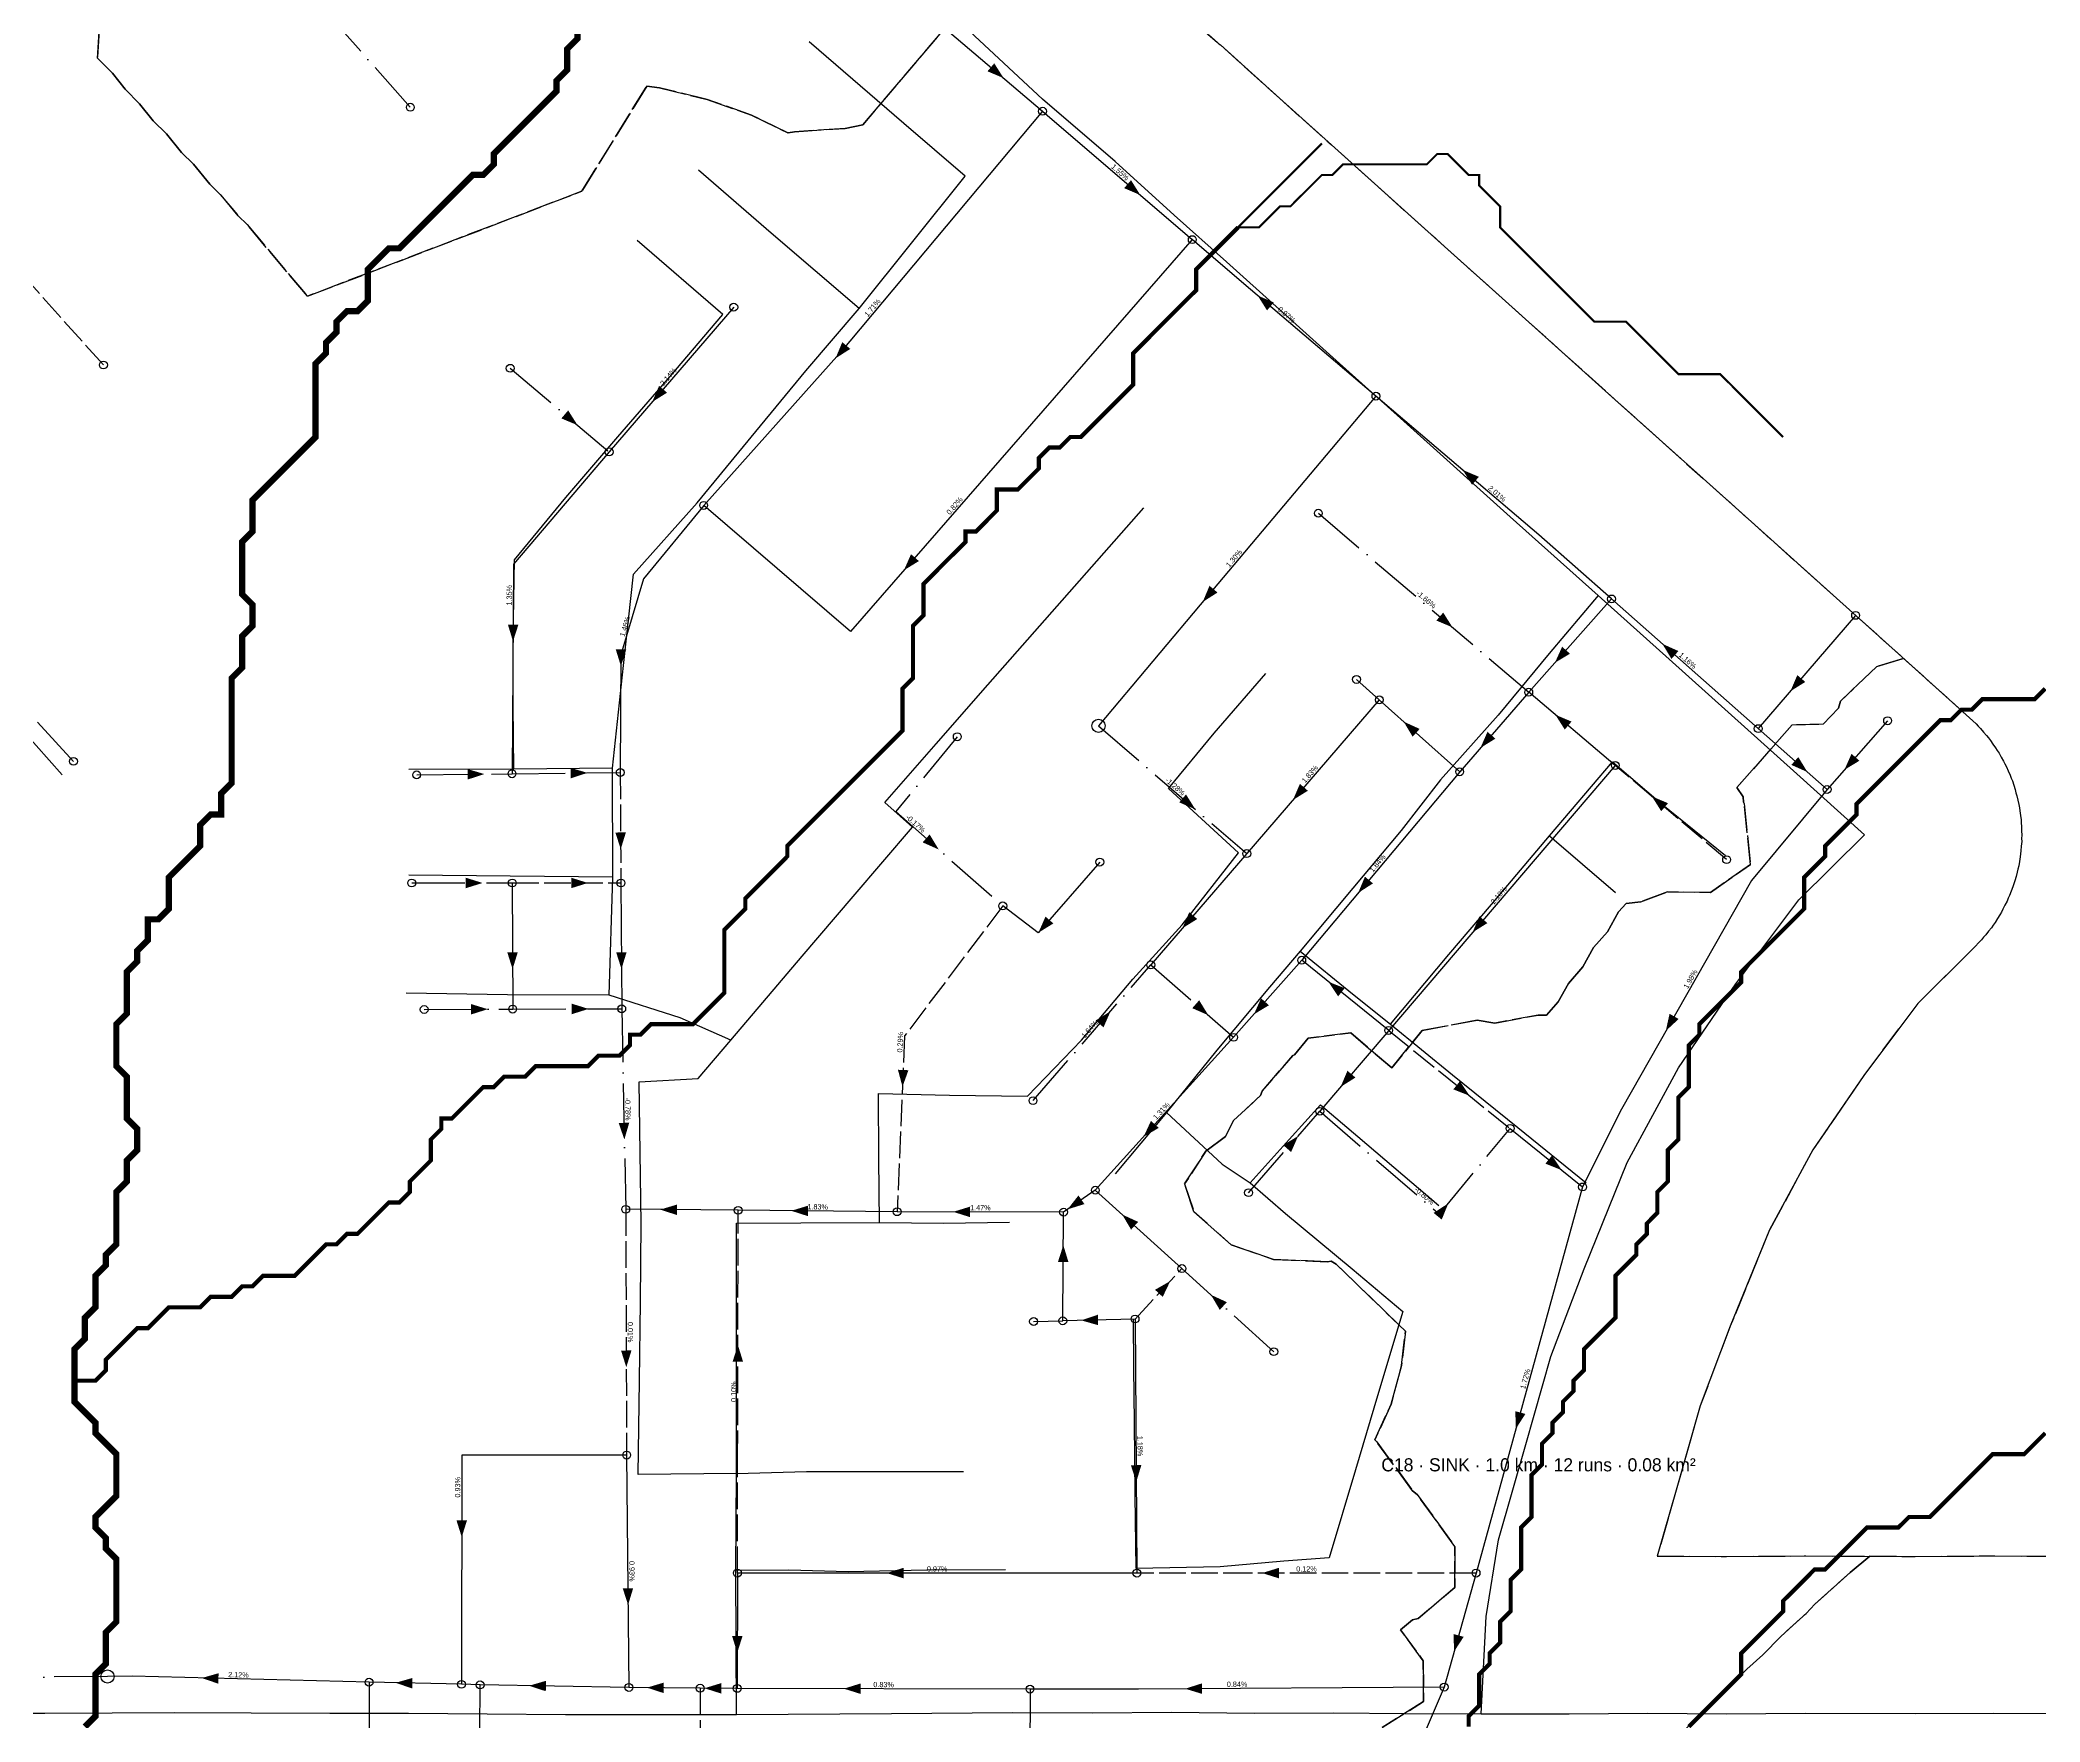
# Model space of a CAD drawing. Header units: metres. Extents: x 441395 to 476894, y 2561381 to 2578972.
# Drawn here: x 451119 to 451883, y 2569144 to 2569786 of the extents above; entities that cross this region are included whole.
import ezdxf
from ezdxf.enums import TextEntityAlignment as Align

# ---------------------------------------------------------------- set-up
doc = ezdxf.new("R2010")
doc.units = ezdxf.units.M
doc.header["$LTSCALE"] = 8
doc.linetypes.add('DASHDOT', pattern=[3.556, 2.54, -0.508, 0, -0.508])
doc.linetypes.add('DASHED', pattern=[1.524, 1.27, -0.254])
for name, color, linetype in [('A_ARROWS', 7, 'Continuous'), ('A_BUILT_2006', 252, 'Continuous'), ('A_CATCH_LABEL', 7, 'Continuous'), ('A_CATCHMENTS', 7, 'Continuous'), ('A_ENVELOPE', 3, 'Continuous'), ('A_GRADIENT', 8, 'Continuous'), ('A_JUNCTIONS', 8, 'Continuous'), ('A_RUNS', 7, 'Continuous'), ('A_STREAMS', 5, 'Continuous')]:
    doc.layers.add(name, color=color, linetype=linetype)

msp = doc.modelspace()

# ---------------------------------------------------------------- linework, layer by layer
at = {"layer": 'A_ARROWS', "color": 2}
for points in [[(451487.22, 2569771.21), (451481.05, 2569773.84), (451483.64, 2569776.88)], [(451539.4, 2569726.59), (451533.24, 2569729.23), (451535.84, 2569732.27)], [(451584.18, 2569688.24), (451590.35, 2569685.61), (451587.76, 2569682.57)], [(451423.04, 2569664.26), (451425.61, 2569670.45), (451428.68, 2569667.88)], [(451353.04, 2569647.62), (451355.7, 2569653.78), (451358.73, 2569651.17)], [(451324.58, 2569638.75), (451318.4, 2569641.35), (451320.98, 2569644.41)], [(451662.45, 2569621.69), (451668.62, 2569619.07), (451666.03, 2569616.02)], [(451449.16, 2569583.39), (451451.86, 2569589.53), (451454.87, 2569586.9)], [(451563.2, 2569571.28), (451565.79, 2569577.47), (451568.85, 2569574.89)], [(451299.93, 2569556.23), (451297.98, 2569562.64), (451301.98, 2569562.61)], [(451658.59, 2569561.58), (451652.42, 2569564.2), (451655.01, 2569567.25)], [(451341.12, 2569546.77), (451339.16, 2569553.18), (451343.16, 2569553.16)], [(451697.65, 2569548.09), (451700.41, 2569554.2), (451703.4, 2569551.55)], [(451738.67, 2569555.3), (451744.79, 2569552.56), (451742.15, 2569549.56)], [(451787.53, 2569537.21), (451790.19, 2569543.37), (451793.22, 2569540.76)], [(451639.92, 2569525.61), (451646.02, 2569522.84), (451643.35, 2569519.86)], [(451697.82, 2569528.24), (451704, 2569525.64), (451701.42, 2569522.58)], [(451669.23, 2569515.6), (451671.91, 2569521.74), (451674.93, 2569519.12)], [(451288.99, 2569505.6), (451282.62, 2569503.52), (451282.57, 2569507.52)], [(451328.34, 2569506.06), (451321.97, 2569503.99), (451321.92, 2569507.98)], [(451597.65, 2569495.7), (451600.31, 2569501.85), (451603.34, 2569499.24)], [(451560.38, 2569492.15), (451554.23, 2569494.81), (451556.83, 2569497.84)], [(451734.64, 2569497.1), (451740.82, 2569494.49), (451738.24, 2569491.44)], [(451341.05, 2569476.91), (451339.01, 2569483.3), (451343.01, 2569483.32)], [(451462.44, 2569476.81), (451456.31, 2569479.54), (451458.96, 2569482.55)], [(451288.3, 2569464.04), (451281.9, 2569462.04), (451281.9, 2569466.04)], [(451328.54, 2569464.04), (451322.14, 2569462.04), (451322.14, 2569466.04)], [(451622.55, 2569460.25), (451625.13, 2569466.44), (451628.2, 2569463.87)], [(451500.5, 2569445.07), (451503.19, 2569451.21), (451506.2, 2569448.59)], [(451555.42, 2569446.74), (451558.09, 2569452.89), (451561.12, 2569450.28)], [(451666.2, 2569445.17), (451668.84, 2569451.33), (451671.88, 2569448.73)], [(451299.76, 2569431.16), (451297.74, 2569437.56), (451301.74, 2569437.57)], [(451341.33, 2569431.22), (451339.29, 2569437.61), (451343.29, 2569437.63)], [(451611.16, 2569426.34), (451617.4, 2569423.88), (451614.89, 2569420.77)], [(451290.29, 2569415.87), (451283.9, 2569413.84), (451283.88, 2569417.84)], [(451328.78, 2569415.98), (451322.38, 2569413.96), (451322.38, 2569417.96)], [(451565.36, 2569413.55), (451559.23, 2569416.26), (451561.86, 2569419.27)], [(451582.75, 2569413.9), (451585.49, 2569420.02), (451588.49, 2569417.37)], [(451528.02, 2569415.07), (451525.34, 2569408.93), (451522.31, 2569411.55)], [(451448.6, 2569386.26), (451446.87, 2569392.74), (451450.87, 2569392.57)], [(451342.42, 2569366.09), (451340.29, 2569372.45), (451344.29, 2569372.53)], [(451540.64, 2569367.16), (451543.45, 2569373.24), (451546.42, 2569370.56)], [(451356.12, 2569339.36), (451362.53, 2569341.31), (451362.5, 2569337.31)], [(451406.14, 2569338.92), (451412.56, 2569340.87), (451412.53, 2569336.87)], [(451467.97, 2569338.52), (451474.38, 2569340.5), (451474.37, 2569336.5)], [(451511.64, 2569339.49), (451515.77, 2569344.77), (451518.05, 2569341.48)], [(451532.46, 2569337.5), (451538.55, 2569334.69), (451535.87, 2569331.73)], [(451510, 2569325.82), (451511.95, 2569319.4), (451507.95, 2569319.43)], [(451550.83, 2569312.1), (451547.94, 2569306.05), (451545.01, 2569308.77)], [(451566.33, 2569306.86), (451572.41, 2569304.05), (451569.73, 2569301.09)], [(451516.83, 2569297.1), (451523.18, 2569299.26), (451523.28, 2569295.26)], [(451343.18, 2569279.2), (451341.16, 2569285.59), (451345.15, 2569285.61)], [(451385.77, 2569287.72), (451387.75, 2569281.31), (451383.75, 2569281.32)], [(451537.83, 2569235.43), (451535.79, 2569241.82), (451539.79, 2569241.85)], [(451280.35, 2569214.35), (451278.36, 2569220.76), (451282.36, 2569220.75)], [(451442.59, 2569200.65), (451448.99, 2569202.65), (451448.99, 2569198.65)], [(451585.87, 2569200.65), (451592.27, 2569202.65), (451592.27, 2569198.65)], [(451343.86, 2569188.47), (451341.8, 2569194.85), (451345.8, 2569194.89)], [(451385.53, 2569170.24), (451383.55, 2569176.64), (451387.55, 2569176.64)], [(451181.09, 2569160.59), (451187.53, 2569162.43), (451187.43, 2569158.43)], [(451255.09, 2569158.77), (451261.53, 2569160.62), (451261.44, 2569156.62)], [(451306.09, 2569157.65), (451312.52, 2569159.54), (451312.45, 2569155.54)], [(451351.04, 2569156.92), (451357.47, 2569158.85), (451357.42, 2569154.85)], [(451373.02, 2569156.69), (451379.43, 2569158.66), (451379.42, 2569154.66)], [(451426.22, 2569156.53), (451432.63, 2569158.52), (451432.62, 2569154.52)], [(451556.52, 2569156.51), (451562.91, 2569158.55), (451562.94, 2569154.55)]]:
    msp.add_solid(points, dxfattribs=at)
at = {"layer": 'A_ARROWS', "color": 1}
for points in [[(451794.04, 2569506.37), (451787.92, 2569509.11), (451790.57, 2569512.11)], [(451808.15, 2569507.21), (451810.88, 2569513.34), (451813.88, 2569510.69)], [(451739.98, 2569407.56), (451741.41, 2569414.11), (451744.88, 2569412.13)], [(451615.83, 2569386.19), (451618.46, 2569392.36), (451621.5, 2569389.77)], [(451665.12, 2569382.81), (451658.88, 2569385.27), (451661.39, 2569388.38)], [(451599.66, 2569367.48), (451596.95, 2569361.34), (451593.94, 2569363.98)], [(451700.26, 2569354.44), (451694.03, 2569356.91), (451696.54, 2569360.02)], [(451656.97, 2569341.77), (451654.44, 2569335.56), (451651.36, 2569338.11)], [(451682.75, 2569255.74), (451682.53, 2569262.44), (451686.38, 2569261.38)], [(451659.16, 2569170.69), (451658.96, 2569177.39), (451662.82, 2569176.31)]]:
    msp.add_solid(points, dxfattribs=at)
at = {"layer": 'A_BUILT_2006', "color": 252}
for points in [[(451449.14, 2569753.97), (451413.03, 2569785.07)], [(451502.01, 2569763.24), (451474.29, 2569788.98)], [(451529.76, 2569739.37), (451502.01, 2569763.24)], [(451472.52, 2569733.83), (451449.14, 2569753.97)], [(451398.53, 2569711.99), (451370.7, 2569736.07)], [(451552.34, 2569718.95), (451529.76, 2569739.37)], [(451432.06, 2569683.27), (451472.52, 2569733.83)], [(451572.24, 2569701.09), (451552.34, 2569718.95)], [(451380, 2569681.07), (451347.38, 2569709.24)], [(451432.06, 2569683.27), (451398.53, 2569711.99)], [(451592.52, 2569682.89), (451572.24, 2569701.09)], [(451411.76, 2569659.47), (451432.06, 2569683.27)], [(451615.42, 2569662.34), (451592.52, 2569682.89)], [(451359.73, 2569657.18), (451380, 2569681.07)], [(451637.44, 2569642.59), (451615.42, 2569662.34)], [(451340, 2569634.36), (451359.73, 2569657.18)], [(451392.63, 2569636.36), (451411.76, 2569659.47)], [(451660.27, 2569622.1), (451637.44, 2569642.59)], [(451320.14, 2569611.14), (451340, 2569634.36)], [(451370.24, 2569609.16), (451392.63, 2569636.36)], [(451680.62, 2569603.84), (451660.27, 2569622.1)], [(451300.49, 2569587.32), (451320.14, 2569611.14)], [(451345.91, 2569581.86), (451370.24, 2569609.16)], [(451520.87, 2569584.73), (451540.7, 2569607.24)], [(451714.2, 2569573.71), (451680.62, 2569603.84)], [(451300.01, 2569556.95), (451300.49, 2569587.32)], [(451501.05, 2569562.21), (451520.87, 2569584.73)], [(451342.16, 2569547.06), (451345.91, 2569581.86)], [(451714.2, 2569573.71), (451695.41, 2569551.6)], [(451741.25, 2569549.43), (451714.2, 2569573.71)], [(451481.22, 2569539.7), (451501.05, 2569562.21)], [(451299.96, 2569531.79), (451300.01, 2569556.95)], [(451337.94, 2569507.82), (451342.16, 2569547.06)], [(451695.41, 2569551.6), (451675.94, 2569528.12)], [(451763.77, 2569529.22), (451741.25, 2569549.43)], [(451461.4, 2569517.18), (451481.22, 2569539.7)], [(451567.55, 2569521.27), (451587.32, 2569543.98)], [(451300.26, 2569507.49), (451299.96, 2569531.79)], [(451107.93, 2569527.74), (451127.89, 2569505.34)], [(451675.94, 2569528.12), (451653.96, 2569503.41)], [(451790.03, 2569505.67), (451763.77, 2569529.22)], [(451441.83, 2569494.71), (451461.4, 2569517.18)], [(451550.18, 2569500.16), (451567.55, 2569521.27)], [(451300.26, 2569507.49), (451260.21, 2569507.29)], [(451337.94, 2569507.82), (451300.26, 2569507.49)], [(451338.03, 2569466.27), (451337.94, 2569507.82)], [(451695.62, 2569482.02), (451719.61, 2569510.22)], [(451719.61, 2569510.22), (451738.82, 2569493.92)], [(451576.86, 2569475.5), (451550.18, 2569500.16)], [(451653.96, 2569503.41), (451638.97, 2569484.06)], [(451815.88, 2569482.46), (451790.03, 2569505.67)], [(451452.42, 2569485.29), (451441.83, 2569494.71)], [(451738.82, 2569493.92), (451762.76, 2569474.56)], [(451429.72, 2569458.92), (451452.42, 2569485.29)], [(451638.97, 2569484.06), (451620.54, 2569462.1)], [(451673.46, 2569455.84), (451695.62, 2569482.02)], [(451695.62, 2569482.02), (451720.74, 2569460.45)], [(451790.82, 2569457.57), (451815.88, 2569482.46)], [(451555.4, 2569448.04), (451576.86, 2569475.5)], [(451298.84, 2569466.61), (451260.17, 2569467.03)], [(451338.03, 2569466.27), (451298.84, 2569466.61)], [(451336.68, 2569421.24), (451338.03, 2569466.27)], [(451620.54, 2569462.1), (451600.36, 2569438.05)], [(451410.28, 2569436.07), (451429.72, 2569458.92)], [(451657.21, 2569436.68), (451673.46, 2569455.84)], [(451766.76, 2569425.53), (451790.82, 2569457.57)], [(451536.48, 2569427.31), (451555.4, 2569448.04)], [(451395.32, 2569418.48), (451410.28, 2569436.07)], [(451600.36, 2569438.05), (451588.75, 2569424.21)], [(451600.36, 2569438.05), (451620.41, 2569421.78)], [(451634.83, 2569410.21), (451657.21, 2569436.68)], [(451516.9, 2569404.06), (451536.48, 2569427.31)], [(451588.75, 2569424.21), (451568.61, 2569400.22)], [(451744.81, 2569393.43), (451766.76, 2569425.53)], [(451297.84, 2569421.39), (451259.18, 2569422.04)], [(451336.68, 2569421.24), (451297.84, 2569421.39)], [(451363.77, 2569412.58), (451336.68, 2569421.24)], [(451383.07, 2569404.09), (451395.32, 2569418.48)], [(451620.41, 2569421.78), (451634.83, 2569410.21)], [(451383.07, 2569404.09), (451363.77, 2569412.58)], [(451634.83, 2569410.21), (451658.52, 2569390.87)], [(451370.56, 2569389.39), (451370.67, 2569389.43), (451383.07, 2569404.09)], [(451496.31, 2569382.63), (451516.9, 2569404.06)], [(451568.61, 2569400.22), (451549.35, 2569376.42)], [(451725.29, 2569357.29), (451744.81, 2569393.43)], [(451348.04, 2569388.17), (451370.56, 2569389.39)], [(451348.91, 2569334.12), (451348.04, 2569388.17)], [(451658.52, 2569390.87), (451683.44, 2569370.66)], [(451439.53, 2569358.73), (451439.46, 2569383.73)], [(451439.46, 2569383.73), (451466.57, 2569383.05)], [(451466.57, 2569383.05), (451496.31, 2569382.63)], [(451596.24, 2569366.16), (451608.13, 2569379.4)], [(451608.13, 2569379.4), (451622.41, 2569367.28)], [(451549.35, 2569376.42), (451529.73, 2569353.06)], [(451549.35, 2569376.42), (451570.62, 2569356.71)], [(451683.44, 2569370.66), (451709.56, 2569349.61)], [(451581.38, 2569349.57), (451596.24, 2569366.16)], [(451622.41, 2569367.28), (451636.17, 2569355.61)], [(451439.79, 2569334.39), (451439.53, 2569358.73)], [(451570.62, 2569356.71), (451581.38, 2569349.57)], [(451636.17, 2569355.61), (451653.33, 2569340.92)], [(451708.76, 2569316.79), (451725.29, 2569357.29)], [(451581.38, 2569349.57), (451594.83, 2569337.95)], [(451348.55, 2569304.12), (451348.91, 2569334.12)], [(451385.19, 2569301.69), (451385.3, 2569334.26)], [(451385.3, 2569334.26), (451409.79, 2569334.32)], [(451409.79, 2569334.32), (451439.79, 2569334.39)], [(451439.79, 2569334.39), (451464.3, 2569334.26)], [(451464.3, 2569334.26), (451489.41, 2569334.61)], [(451594.83, 2569337.95), (451620.21, 2569316.74)], [(451620.21, 2569316.74), (451639.54, 2569300.46)], [(451696.12, 2569283.37), (451708.76, 2569316.79)], [(451348.19, 2569274.12), (451348.55, 2569304.12)], [(451385.22, 2569271.69), (451385.19, 2569301.69)], [(451536.94, 2569278.9), (451536.84, 2569297.39)], [(451639.54, 2569300.46), (451629.93, 2569268.27)], [(451537.17, 2569258.25), (451536.94, 2569278.9)], [(451686.49, 2569249.67), (451696.12, 2569283.37)], [(451347.76, 2569238.31), (451348.19, 2569274.12)], [(451385.24, 2569238.65), (451385.22, 2569271.69)], [(451629.93, 2569268.27), (451621.51, 2569240.04)], [(451537.47, 2569230.31), (451537.17, 2569258.25)], [(451676.1, 2569213.3), (451686.49, 2569249.67)], [(451621.51, 2569240.04), (451611.49, 2569206.51)], [(451385.24, 2569238.65), (451347.76, 2569238.31)], [(451384.97, 2569201.77), (451385.24, 2569238.65)], [(451385.24, 2569238.65), (451411.94, 2569239.36)], [(451411.94, 2569239.36), (451441.94, 2569239.39)], [(451441.94, 2569239.39), (451471.94, 2569239.41)], [(451537.78, 2569202.4), (451537.47, 2569230.31)], [(451671.46, 2569184.1), (451676.1, 2569213.3)], [(451384.97, 2569201.77), (451405.19, 2569201.85)], [(451385.22, 2569146.7), (451384.97, 2569201.77)], [(451405.19, 2569201.85), (451427.89, 2569201.27)], [(451427.89, 2569201.27), (451457.88, 2569201.9)], [(451457.88, 2569201.9), (451487.88, 2569202.01)], [(451569.89, 2569203.04), (451537.78, 2569202.4)], [(451594.17, 2569205.15), (451569.89, 2569203.04)], [(451611.49, 2569206.51), (451594.17, 2569205.15)], [(451669.47, 2569146.94), (451671.46, 2569184.1)], [(451091.86, 2569147.21), (451121.2, 2569147.16)], [(451121.2, 2569147.16), (451146.95, 2569147.33)], [(451146.95, 2569147.33), (451170.64, 2569147.39)], [(451170.64, 2569147.39), (451199.98, 2569147.34)], [(451199.98, 2569147.34), (451230.01, 2569147.21)], [(451230.01, 2569147.21), (451260.04, 2569147.23)], [(451260.04, 2569147.23), (451290.02, 2569146.96)], [(451290.02, 2569146.96), (451319.92, 2569146.7)], [(451319.92, 2569146.7), (451385.22, 2569146.7)], [(451385.22, 2569146.7), (451444.35, 2569147)], [(451444.35, 2569147), (451490.54, 2569147.4)], [(451490.54, 2569147.4), (451521.2, 2569147.32)], [(451521.2, 2569147.32), (451551.2, 2569147.52)], [(451551.2, 2569147.52), (451583.14, 2569147.16)], [(451583.14, 2569147.16), (451613.14, 2569147.36)], [(451613.14, 2569147.36), (451640.47, 2569147.02)], [(451640.47, 2569147.02), (451669.47, 2569146.94)], [(451669.47, 2569146.94), (451703.12, 2569146.96)], [(451703.12, 2569146.96), (451733.12, 2569147.16)], [(451733.12, 2569147.16), (451763.19, 2569146.98)], [(451763.19, 2569146.98), (451793.19, 2569147.18)], [(451793.19, 2569147.18), (451835.25, 2569147.02)], [(451835.25, 2569147.02), (451865.25, 2569147.22)], [(451865.25, 2569147.22), (451898.21, 2569147.04)]]:
    msp.add_lwpolyline(points, dxfattribs=at)
at = {"layer": 'A_CATCHMENTS', "color": 2, "linetype": 'DASHED'}
for points in [[(451142.01, 2569789.41), (451141.34, 2569778.87), (451147.05, 2569773.06), (451151.84, 2569767.06), (451157.37, 2569761.47), (451162.62, 2569754.97), (451167.65, 2569749.93), (451173.4, 2569742.89), (451177.93, 2569738.39), (451184.18, 2569730.8), (451188.2, 2569726.85), (451194.96, 2569718.72), (451198.47, 2569715.3), (451221.43, 2569687.96), (451326.24, 2569728.08), (451351.02, 2569768.18), (451355.86, 2569767.48), (451374.08, 2569763.08), (451390.94, 2569757.08), (451404.82, 2569750.3), (451405, 2569750.31), (451407.41, 2569750.77), (451426.72, 2569752.03), (451433.46, 2569753.44), (451469.76, 2569796.15)], [(451556.34, 2569795.65), (451568.88, 2569784.86), (451569.42, 2569784.35), (451570, 2569783.87), (451592.5, 2569763.53), (451612.31, 2569745.75), (451612.31, 2569745.75), (451632.6, 2569727.55), (451655.5, 2569707), (451655.5, 2569707), (451655.5, 2569707), (451677.51, 2569687.25), (451700.34, 2569666.76), (451700.34, 2569666.76), (451700.34, 2569666.76), (451720.69, 2569648.5), (451720.69, 2569648.5), (451754.27, 2569618.37), (451754.27, 2569618.37), (451754.27, 2569618.37), (451781.33, 2569594.09), (451803.85, 2569573.88), (451803.85, 2569573.88), (451803.85, 2569573.88), (451830.1, 2569550.32), (451830.73, 2569549.76), (451820.55, 2569546.67), (451806.72, 2569533.49), (451805.9, 2569530.82), (451800, 2569524.7), (451788.21, 2569524.36), (451767.13, 2569500.51), (451769.51, 2569496.97), (451769.62, 2569494.91), (451769.91, 2569494.33), (451772.27, 2569471.05), (451757.02, 2569460.43), (451740.63, 2569460.64), (451730.45, 2569456.86), (451724.79, 2569456.22), (451721.98, 2569453.08), (451717.69, 2569445.42), (451712.38, 2569439.39), (451708.29, 2569432.08), (451702.79, 2569425.71), (451698.89, 2569418.73), (451694.49, 2569413.55), (451691.32, 2569413.63), (451674.73, 2569410.57), (451668.02, 2569411.66), (451646.97, 2569407.78), (451635.39, 2569393.43), (451619.71, 2569406.78), (451603.49, 2569404.84), (451598.2, 2569398.48), (451597.64, 2569398.22), (451585.96, 2569384.61), (451585.32, 2569382.94), (451574.98, 2569373.32), (451571.91, 2569367.25), (451564.41, 2569361.65), (451556.28, 2569349.15), (451559.83, 2569338.53), (451574.12, 2569325.96), (451590.29, 2569320.33), (451610.79, 2569319.49), (451612.3, 2569319.73), (451614.15, 2569318.57), (451640.58, 2569292.97), (451639.13, 2569279.86), (451635.1, 2569265.11), (451628.96, 2569251.49), (451629.7, 2569250.74), (451643.27, 2569232.09), (451645.01, 2569230.66), (451659.46, 2569210.81), (451659.46, 2569195.09), (451645.44, 2569183.37), (451643.27, 2569182.77), (451638.73, 2569178.98), (451647.4, 2569167.18), (451647.5, 2569151.61), (451631.76, 2569141.74)], [(451745.79, 2569139.65), (451751.51, 2569144.7), (451758.34, 2569151.79), (451764.26, 2569157.07), (451770.88, 2569163.92), (451777.02, 2569169.44), (451783.84, 2569176.48), (451793.54, 2569185.28), (451796.92, 2569188.73), (451810.3, 2569200.89), (451817.93, 2569207.08), (451835.17, 2569207.02), (451864.85, 2569207.21), (451865.21, 2569207.2), (451865.56, 2569207.21), (451898.35, 2569207.04)]]:
    msp.add_lwpolyline(points, dxfattribs=at)
at = {"layer": 'A_CATCHMENTS', "color": 3, "linetype": 'DASHED'}
msp.add_lwpolyline([(451469.76, 2569796.15), (451433.46, 2569753.44), (451426.72, 2569752.03), (451407.41, 2569750.77), (451405, 2569750.31), (451404.82, 2569750.3), (451390.94, 2569757.08), (451374.08, 2569763.08), (451355.86, 2569767.48), (451351.02, 2569768.18), (451326.24, 2569728.08), (451221.43, 2569687.96), (451198.47, 2569715.3), (451194.96, 2569718.72), (451188.2, 2569726.85), (451184.18, 2569730.8), (451177.93, 2569738.39), (451173.4, 2569742.89), (451167.65, 2569749.93), (451162.62, 2569754.97), (451157.37, 2569761.47), (451151.84, 2569767.06), (451147.05, 2569773.06), (451141.34, 2569778.87), (451142.01, 2569789.41)], dxfattribs=at)
at = {"layer": 'A_CATCHMENTS', "color": 1, "linetype": 'DASHED'}
msp.add_lwpolyline([(451631.76, 2569141.74), (451647.5, 2569151.61), (451647.4, 2569167.18), (451638.73, 2569178.98), (451643.27, 2569182.77), (451645.44, 2569183.37), (451659.46, 2569195.09), (451659.46, 2569210.81), (451645.01, 2569230.66), (451643.27, 2569232.09), (451629.7, 2569250.74), (451628.96, 2569251.49), (451635.1, 2569265.11), (451639.13, 2569279.86), (451640.58, 2569292.97), (451614.15, 2569318.57), (451612.3, 2569319.73), (451610.79, 2569319.49), (451590.29, 2569320.33), (451574.12, 2569325.96), (451559.83, 2569338.53), (451556.28, 2569349.15), (451564.41, 2569361.65), (451571.91, 2569367.25), (451574.98, 2569373.32), (451585.32, 2569382.94), (451585.96, 2569384.61), (451597.64, 2569398.22), (451598.2, 2569398.48), (451603.49, 2569404.84), (451619.71, 2569406.78), (451635.39, 2569393.43), (451646.97, 2569407.78), (451668.02, 2569411.66), (451674.73, 2569410.57), (451691.32, 2569413.63), (451694.49, 2569413.55), (451698.89, 2569418.73), (451702.79, 2569425.71), (451708.29, 2569432.08), (451712.38, 2569439.39), (451717.69, 2569445.42), (451721.98, 2569453.08), (451724.79, 2569456.22), (451730.45, 2569456.86), (451740.63, 2569460.64), (451757.02, 2569460.43), (451772.27, 2569471.05), (451769.91, 2569494.33), (451769.62, 2569494.91), (451769.51, 2569496.97), (451767.13, 2569500.51), (451788.21, 2569524.36), (451800, 2569524.7), (451805.9, 2569530.82), (451806.72, 2569533.49), (451820.55, 2569546.67), (451830.73, 2569549.76), (451855.96, 2569527.12), (451857.18, 2569525.91), (451858.46, 2569524.74), (451859.28, 2569523.83), (451860.14, 2569522.98), (451861.24, 2569521.65), (451862.4, 2569520.36), (451863.12, 2569519.38), (451863.9, 2569518.45), (451864.87, 2569517.01), (451865.89, 2569515.62), (451866.51, 2569514.57), (451867.19, 2569513.57), (451868.02, 2569512.05), (451868.9, 2569510.56), (451869.42, 2569509.46), (451870, 2569508.39), (451870.67, 2569506.79), (451871.4, 2569505.23), (451871.8, 2569504.08), (451872.28, 2569502.96), (451872.79, 2569501.31), (451873.36, 2569499.68), (451873.65, 2569498.5), (451874.01, 2569497.33), (451874.36, 2569495.64), (451874.77, 2569493.96), (451874.95, 2569492.76), (451875.19, 2569491.56), (451875.37, 2569489.84), (451875.62, 2569488.13), (451875.67, 2569486.92), (451875.8, 2569485.71), (451875.81, 2569483.98), (451875.88, 2569482.25), (451875.82, 2569481.04), (451875.83, 2569479.82), (451875.67, 2569478.1), (451875.57, 2569476.37), (451875.39, 2569475.17), (451875.28, 2569473.96), (451874.95, 2569472.26), (451874.69, 2569470.55), (451874.39, 2569469.37), (451874.16, 2569468.17), (451873.67, 2569466.52), (451873.24, 2569464.84), (451872.83, 2569463.7), (451872.48, 2569462.53), (451871.82, 2569460.93), (451871.24, 2569459.31), (451870.71, 2569458.21), (451870.25, 2569457.08), (451869.44, 2569455.55), (451868.7, 2569453.99), (451868.07, 2569452.95), (451867.5, 2569451.87), (451866.55, 2569450.43), (451865.66, 2569448.95), (451864.93, 2569447.98), (451864.25, 2569446.96), (451863.17, 2569445.62), (451862.13, 2569444.24), (451861.31, 2569443.34), (451860.54, 2569442.39), (451859.33, 2569441.16), (451858.16, 2569439.89), (451836.18, 2569418.06), (451815.54, 2569390.57), (451796.11, 2569362.16), (451779.62, 2569331.62), (451764.6, 2569294.84), (451753.13, 2569264.49), (451744.18, 2569233.19), (451744.18, 2569233.19), (451744.18, 2569233.19), (451736.74, 2569207.14), (451763.16, 2569206.98), (451792.79, 2569207.18), (451793.11, 2569207.17), (451793.43, 2569207.18), (451817.93, 2569207.08), (451810.3, 2569200.89), (451796.92, 2569188.73), (451793.54, 2569185.28), (451783.84, 2569176.48), (451777.02, 2569169.44), (451770.88, 2569163.92), (451764.26, 2569157.07), (451758.34, 2569151.79), (451751.51, 2569144.7), (451745.79, 2569139.65)], dxfattribs=at)
at = {"layer": 'A_ENVELOPE', "color": 3}
msp.add_lwpolyline([(451542.01, 2569807.98), (451568.88, 2569784.86), (451569.42, 2569784.35), (451570, 2569783.87), (451592.5, 2569763.53), (451612.31, 2569745.75), (451612.31, 2569745.75), (451632.6, 2569727.55), (451655.5, 2569707), (451655.5, 2569707), (451655.5, 2569707), (451677.51, 2569687.25), (451700.34, 2569666.76), (451700.34, 2569666.76), (451700.34, 2569666.76), (451720.69, 2569648.5), (451720.69, 2569648.5), (451754.27, 2569618.37), (451754.27, 2569618.37), (451754.27, 2569618.37), (451781.33, 2569594.09), (451803.85, 2569573.88), (451803.85, 2569573.88), (451803.85, 2569573.88), (451830.1, 2569550.32), (451855.96, 2569527.12), (451857.18, 2569525.91), (451858.46, 2569524.74), (451859.28, 2569523.83), (451860.14, 2569522.98), (451861.24, 2569521.65), (451862.4, 2569520.36), (451863.12, 2569519.38), (451863.9, 2569518.45), (451864.87, 2569517.01), (451865.89, 2569515.62), (451866.51, 2569514.57), (451867.19, 2569513.57), (451868.02, 2569512.05), (451868.9, 2569510.56), (451869.42, 2569509.46), (451870, 2569508.39), (451870.67, 2569506.79), (451871.4, 2569505.23), (451871.8, 2569504.08), (451872.28, 2569502.96), (451872.79, 2569501.31), (451873.36, 2569499.68), (451873.65, 2569498.5), (451874.01, 2569497.33), (451874.36, 2569495.64), (451874.77, 2569493.96), (451874.95, 2569492.76), (451875.19, 2569491.56), (451875.37, 2569489.84), (451875.62, 2569488.13), (451875.67, 2569486.92), (451875.8, 2569485.71), (451875.81, 2569483.98), (451875.88, 2569482.25), (451875.82, 2569481.04), (451875.83, 2569479.82), (451875.67, 2569478.1), (451875.57, 2569476.37), (451875.39, 2569475.17), (451875.28, 2569473.96), (451874.95, 2569472.26), (451874.69, 2569470.55), (451874.39, 2569469.37), (451874.16, 2569468.17), (451873.67, 2569466.52), (451873.24, 2569464.84), (451872.83, 2569463.7), (451872.48, 2569462.53), (451871.82, 2569460.93), (451871.24, 2569459.31), (451870.71, 2569458.21), (451870.25, 2569457.08), (451869.44, 2569455.55), (451868.7, 2569453.99), (451868.07, 2569452.95), (451867.5, 2569451.87), (451866.55, 2569450.43), (451865.66, 2569448.95), (451864.93, 2569447.98), (451864.25, 2569446.96), (451863.17, 2569445.62), (451862.13, 2569444.24), (451861.31, 2569443.34), (451860.54, 2569442.39), (451859.33, 2569441.16), (451858.16, 2569439.89), (451836.18, 2569418.06), (451815.54, 2569390.57), (451796.11, 2569362.16), (451779.62, 2569331.62), (451764.6, 2569294.84), (451753.13, 2569264.49), (451744.18, 2569233.19), (451744.18, 2569233.19), (451744.18, 2569233.19), (451736.74, 2569207.14), (451763.16, 2569206.98), (451792.79, 2569207.18), (451793.11, 2569207.17), (451793.43, 2569207.18), (451835.17, 2569207.02), (451864.85, 2569207.21), (451865.21, 2569207.2), (451865.56, 2569207.21), (451898.35, 2569207.04)], dxfattribs=at)
at = {"layer": 'A_JUNCTIONS'}
for centre in [(451260.72, 2569760.12), (451502.07, 2569758.59), (451559.22, 2569709.59), (451384.19, 2569683.8), (451143.57, 2569661.75), (451298.86, 2569660.48), (451629.33, 2569649.83), (451336.63, 2569628.56), (451372.72, 2569608.14), (451607.36, 2569605.17), (451719.27, 2569572.45), (451812.44, 2569566.17), (451621.91, 2569541.73), (451687.66, 2569536.84), (451630.62, 2569533.93), (451775.27, 2569522.96), (451824.65, 2569525.95), (451469.52, 2569519.84), (451132.16, 2569510.45), (451299.55, 2569505.72), (451340.87, 2569506.21), (451661.31, 2569506.47), (451720.7, 2569508.89), (451263.16, 2569505.3), (451801.56, 2569499.73), (451580.02, 2569475.26), (451523.92, 2569472.01), (451763.19, 2569472.95), (451261.26, 2569464.04), (451299.65, 2569464.04), (451341.13, 2569464.04), (451486.88, 2569455.28), (451543.38, 2569432.77), (451601, 2569434.55), (451266.02, 2569415.75), (451299.81, 2569415.91), (451341.43, 2569416.01), (451634.2, 2569407.76), (451575, 2569405.13), (451498.43, 2569380.97), (451607.91, 2569376.89), (451680.54, 2569370.36), (451522.21, 2569346.78), (451580.71, 2569345.83), (451708.22, 2569348.02), (451342.95, 2569339.48), (451385.87, 2569339.1), (451446.56, 2569338.57), (451510.08, 2569338.41), (451555.26, 2569316.87), (451498.65, 2569296.66), (451509.8, 2569296.93), (451537.38, 2569297.61), (451590.34, 2569285.14), (451343.31, 2569245.68), (451385.59, 2569200.65), (451538.08, 2569200.65), (451667.55, 2569200.65), (451244.98, 2569159), (451280.25, 2569158.2), (451287.37, 2569157.97), (451344.16, 2569157), (451371.37, 2569156.7), (451385.51, 2569156.64), (451497.29, 2569156.36), (451655.37, 2569157.13)]:
    msp.add_circle(centre, 1.5, dxfattribs=at)
at = {"layer": 'A_JUNCTIONS', "color": 30}
for centre in [(451523.41, 2569524.01), (451145.15, 2569161.18)]:
    msp.add_circle(centre, 2.5, dxfattribs=at)
at = {"layer": 'A_RUNS', "color": 3, "linetype": 'DASHDOT'}
msp.add_lwpolyline([(451260.72, 2569760.12), (451209.49, 2569817.95)], dxfattribs=at)
at = {"layer": 'A_RUNS', "color": 2}
for points in [[(451457.32, 2569796.63), (451502.07, 2569758.59)], [(451502.07, 2569758.59), (451424.55, 2569666.08), (451372.72, 2569608.14)], [(451502.07, 2569758.59), (451559.22, 2569709.59)], [(451559.22, 2569709.59), (451428.73, 2569559.96), (451372.72, 2569608.14)], [(451629.33, 2569649.83), (451577.99, 2569693.5), (451559.22, 2569709.59)], [(451384.19, 2569683.8), (451336.63, 2569628.56)], [(451629.33, 2569649.83), (451564.93, 2569573.33), (451523.41, 2569524.01)], [(451719.27, 2569572.45), (451691.54, 2569596.96), (451629.33, 2569649.83)], [(451336.63, 2569628.56), (451300.15, 2569585.72), (451299.55, 2569505.72)], [(451372.72, 2569608.14), (451349.71, 2569580.1), (451341.15, 2569551.16), (451340.87, 2569506.21)], [(451719.27, 2569572.45), (451687.66, 2569536.84)], [(451775.27, 2569522.96), (451719.27, 2569572.45)], [(451812.44, 2569566.17), (451775.27, 2569522.96)], [(451630.62, 2569533.93), (451580.02, 2569475.26)], [(451661.31, 2569506.47), (451630.62, 2569533.93)], [(451687.66, 2569536.84), (451661.31, 2569506.47)], [(451720.7, 2569508.89), (451687.66, 2569536.84)], [(451720.7, 2569508.89), (451634.2, 2569407.76)], [(451661.31, 2569506.47), (451601, 2569434.55)], [(451523.92, 2569472.01), (451500.42, 2569444.98), (451486.88, 2569455.28)], [(451580.02, 2569475.26), (451543.38, 2569432.77)], [(451299.65, 2569464.04), (451299.81, 2569415.91)], [(451341.13, 2569464.04), (451341.43, 2569416.01)], [(451601, 2569434.55), (451575, 2569405.13)], [(451634.2, 2569407.76), (451601, 2569434.55)], [(451575, 2569405.13), (451522.21, 2569346.78)], [(451522.21, 2569346.78), (451510.08, 2569338.41)], [(451555.26, 2569316.87), (451522.21, 2569346.78)], [(451385.87, 2569339.1), (451342.95, 2569339.48)], [(451446.56, 2569338.57), (451385.87, 2569339.1)], [(451510.08, 2569338.41), (451446.56, 2569338.57)], [(451509.8, 2569296.93), (451510.08, 2569338.41)], [(451537.38, 2569297.61), (451509.8, 2569296.93)], [(451537.38, 2569297.61), (451538.08, 2569200.65)], [(451343.31, 2569245.68), (451280.41, 2569245.68), (451280.25, 2569158.2)], [(451343.31, 2569245.68), (451344.16, 2569157)], [(451385.59, 2569200.65), (451385.51, 2569156.64)], [(451538.08, 2569200.65), (451468.71, 2569200.65), (451385.59, 2569200.65)], [(451244.98, 2569159), (451154.52, 2569161.26), (451145.15, 2569161.18)], [(451244.98, 2569159), (451244.97, 2569069.15)], [(451280.25, 2569158.2), (451244.98, 2569159)], [(451287.07, 2569105.36), (451287.37, 2569157.97)], [(451344.16, 2569157), (451287.37, 2569157.97)], [(451371.37, 2569156.7), (451344.16, 2569157)], [(451385.51, 2569156.64), (451371.37, 2569156.7)], [(451497.29, 2569156.36), (451385.51, 2569156.64)], [(451497.29, 2569156.36), (451497.08, 2569105.36), (451392.01, 2569105.36)], [(451655.37, 2569157.13), (451538.74, 2569156.39), (451497.29, 2569156.36)]]:
    msp.add_lwpolyline(points, dxfattribs=at)
at = {"layer": 'A_RUNS', "color": 2, "linetype": 'DASHED'}
for points in [[(451143.57, 2569661.75), (451035.44, 2569782.33)], [(451763.19, 2569472.95), (451720.7, 2569508.89)], [(451340.87, 2569506.21), (451341.13, 2569464.04)], [(451299.65, 2569464.04), (451341.13, 2569464.04)], [(451486.88, 2569455.28), (451449.43, 2569405.68), (451446.56, 2569338.57)], [(451342.95, 2569339.48), (451343.31, 2569245.68)], [(451385.59, 2569200.65), (451385.68, 2569244.89), (451385.87, 2569339.1)], [(451537.38, 2569297.61), (451555.26, 2569316.87)], [(451667.55, 2569200.65), (451581.12, 2569200.65), (451538.08, 2569200.65)], [(451287.37, 2569157.97), (451280.25, 2569158.2)], [(451371.37, 2569156.7), (451371.24, 2569105.36)]]:
    msp.add_lwpolyline(points, dxfattribs=at)
at = {"layer": 'A_RUNS', "color": 2, "linetype": 'DASHDOT'}
for points in [[(451298.86, 2569660.48), (451336.63, 2569628.56)], [(451607.36, 2569605.17), (451687.66, 2569536.84)], [(451132.16, 2569510.45), (451068.73, 2569579.62)], [(451621.91, 2569541.73), (451630.62, 2569533.93)], [(451523.41, 2569524.01), (451523.38, 2569523.98), (451580.02, 2569475.26)], [(451469.52, 2569519.84), (451446.03, 2569491.27), (451486.88, 2569455.28)], [(451263.16, 2569505.3), (451299.55, 2569505.72)], [(451299.55, 2569505.72), (451340.87, 2569506.21)], [(451261.26, 2569464.04), (451299.65, 2569464.04)], [(451498.43, 2569380.97), (451543.38, 2569432.77)], [(451543.38, 2569432.77), (451575, 2569405.13)], [(451266.02, 2569415.75), (451299.81, 2569415.91)], [(451299.81, 2569415.91), (451341.43, 2569416.01)], [(451341.43, 2569416.01), (451342.95, 2569339.48)], [(451590.34, 2569285.14), (451555.26, 2569316.87)], [(451498.65, 2569296.66), (451509.8, 2569296.93)], [(451145.15, 2569161.18), (451065.28, 2569160.54)]]:
    msp.add_lwpolyline(points, dxfattribs=at)
at = {"layer": 'A_RUNS', "color": 1}
for points in [[(451775.27, 2569522.96), (451801.56, 2569499.73)], [(451824.65, 2569525.95), (451801.56, 2569499.73)], [(451801.56, 2569499.73), (451772.65, 2569464.95), (451723.02, 2569377.77), (451708.22, 2569348.02)], [(451634.2, 2569407.76), (451607.91, 2569376.89)], [(451680.54, 2569370.36), (451708.22, 2569348.02)], [(451708.22, 2569348.02), (451667.55, 2569200.65)], [(451667.55, 2569200.65), (451655.37, 2569157.13)], [(451655.37, 2569157.13), (451611.83, 2569055.69), (451598.75, 2569021.32)]]:
    msp.add_lwpolyline(points, dxfattribs=at)
at = {"layer": 'A_RUNS', "color": 1, "linetype": 'DASHED'}
msp.add_lwpolyline([(451634.2, 2569407.76), (451680.54, 2569370.36)], dxfattribs=at)
at = {"layer": 'A_RUNS', "color": 1, "linetype": 'DASHDOT'}
for points in [[(451580.71, 2569345.83), (451607.91, 2569376.89)], [(451607.91, 2569376.89), (451653.56, 2569337.63), (451680.54, 2569370.36)]]:
    msp.add_lwpolyline(points, dxfattribs=at)
at = {"layer": 'A_STREAMS', "color": 5}
for points, const_width in [([(451324.58, 2569790.31), (451324.58, 2569786.31), (451320.58, 2569782.3), (451320.58, 2569778.3), (451320.58, 2569774.3), (451316.58, 2569770.3), (451316.58, 2569766.3), (451312.58, 2569762.29), (451308.58, 2569758.29), (451304.57, 2569754.29), (451300.57, 2569750.29), (451296.57, 2569746.29), (451292.57, 2569742.29), (451292.57, 2569738.28), (451288.57, 2569734.28), (451284.57, 2569734.28), (451280.56, 2569730.28), (451276.56, 2569726.28), (451272.56, 2569722.28), (451268.56, 2569718.28), (451264.56, 2569714.27), (451260.56, 2569710.27), (451256.55, 2569706.27), (451252.55, 2569706.27), (451248.55, 2569702.27), (451244.55, 2569698.27), (451244.55, 2569694.26), (451244.55, 2569690.26), (451244.55, 2569686.26), (451240.55, 2569682.26), (451236.54, 2569682.26), (451232.54, 2569678.26), (451232.54, 2569674.26), (451228.54, 2569670.25), (451228.54, 2569666.25), (451224.54, 2569662.25), (451224.54, 2569658.25), (451224.54, 2569654.25), (451224.54, 2569650.24), (451224.54, 2569646.24), (451224.54, 2569642.24), (451224.54, 2569638.24), (451224.54, 2569634.24), (451220.54, 2569630.24), (451216.54, 2569626.23), (451212.53, 2569622.23), (451208.53, 2569618.23), (451204.53, 2569614.23), (451200.53, 2569610.23), (451200.53, 2569606.23), (451200.53, 2569602.22), (451200.53, 2569598.22), (451196.53, 2569594.22), (451196.53, 2569590.22), (451196.53, 2569586.22), (451196.53, 2569582.21), (451196.53, 2569578.21), (451196.53, 2569574.21), (451200.53, 2569570.21), (451200.53, 2569566.21), (451200.53, 2569562.21), (451196.53, 2569558.2), (451196.53, 2569554.2), (451196.53, 2569550.2), (451196.53, 2569546.2), (451192.53, 2569542.2), (451192.53, 2569538.19), (451192.53, 2569534.19), (451192.53, 2569530.19), (451192.53, 2569526.19), (451192.53, 2569522.19), (451192.53, 2569518.19), (451192.53, 2569514.18), (451192.53, 2569510.18), (451192.53, 2569506.18), (451192.53, 2569502.18), (451188.52, 2569498.18), (451188.52, 2569494.18), (451188.52, 2569490.17), (451184.52, 2569490.17), (451180.52, 2569486.17), (451180.52, 2569482.17), (451180.52, 2569478.17), (451176.52, 2569474.17), (451172.52, 2569470.16), (451168.52, 2569466.16), (451168.52, 2569462.16), (451168.52, 2569458.16), (451168.52, 2569454.16), (451164.51, 2569450.16), (451160.51, 2569450.16), (451160.51, 2569446.15), (451160.51, 2569442.15), (451156.51, 2569438.15), (451156.51, 2569434.15), (451152.51, 2569430.15), (451152.51, 2569426.15), (451152.51, 2569422.14), (451152.51, 2569418.14), (451152.51, 2569414.14), (451148.51, 2569410.14), (451148.51, 2569406.14), (451148.51, 2569402.13), (451148.51, 2569398.13), (451148.51, 2569394.13), (451152.51, 2569390.13), (451152.51, 2569386.13), (451152.51, 2569382.13), (451152.51, 2569378.12), (451152.51, 2569374.12), (451156.51, 2569370.12), (451156.51, 2569366.12), (451156.51, 2569362.12), (451152.51, 2569358.11), (451152.51, 2569354.11), (451152.51, 2569350.11), (451148.51, 2569346.11), (451148.51, 2569342.11), (451148.51, 2569338.11), (451148.51, 2569334.1), (451148.51, 2569330.1), (451148.51, 2569326.1), (451144.5, 2569322.1), (451144.5, 2569318.1), (451140.5, 2569314.1), (451140.5, 2569310.09), (451140.5, 2569306.09), (451140.5, 2569302.09), (451136.5, 2569298.09), (451136.5, 2569294.09), (451136.5, 2569290.08), (451132.5, 2569286.08), (451132.5, 2569282.08), (451132.5, 2569278.08), (451132.5, 2569274.08)], 2.4), ([(451608.71, 2569746.29), (451604.71, 2569742.29), (451600.7, 2569738.28), (451596.7, 2569734.28), (451592.7, 2569730.28), (451588.7, 2569726.28), (451584.7, 2569722.28), (451580.7, 2569718.28), (451576.69, 2569714.27)], 0.8), ([(451784.78, 2569634.24), (451780.78, 2569638.24), (451776.78, 2569642.24), (451772.78, 2569646.24), (451768.78, 2569650.24), (451764.78, 2569654.25), (451760.77, 2569658.25), (451756.77, 2569658.25), (451752.77, 2569658.25), (451748.77, 2569658.25), (451744.77, 2569658.25), (451740.76, 2569662.25), (451736.76, 2569666.25), (451732.76, 2569670.25), (451728.76, 2569674.26), (451724.76, 2569678.26), (451720.76, 2569678.26), (451716.75, 2569678.26), (451712.75, 2569678.26), (451708.75, 2569682.26), (451704.75, 2569686.26), (451700.75, 2569690.26), (451696.75, 2569694.26), (451692.74, 2569698.27), (451688.74, 2569702.27), (451684.74, 2569706.27), (451680.74, 2569710.27), (451676.74, 2569714.27), (451676.74, 2569718.28), (451676.74, 2569722.28), (451672.74, 2569726.28), (451668.73, 2569730.28), (451668.73, 2569734.28), (451664.73, 2569734.28), (451660.73, 2569738.28), (451656.73, 2569742.29), (451652.73, 2569742.29), (451648.72, 2569738.28), (451644.72, 2569738.28), (451640.72, 2569738.28), (451636.72, 2569738.28), (451632.72, 2569738.28), (451628.72, 2569738.28), (451624.71, 2569738.28), (451620.71, 2569738.28), (451616.71, 2569738.28), (451612.71, 2569734.28), (451608.71, 2569734.28), (451604.71, 2569730.28), (451600.7, 2569726.28), (451596.7, 2569722.28), (451592.7, 2569722.28), (451588.7, 2569718.28), (451584.7, 2569714.27), (451580.7, 2569714.27), (451576.69, 2569714.27)], 0.8), ([(451576.69, 2569714.27), (451572.69, 2569710.27), (451568.69, 2569706.27), (451564.69, 2569702.27), (451560.69, 2569698.27), (451560.69, 2569694.26), (451560.69, 2569690.26), (451556.68, 2569686.26), (451552.68, 2569682.26), (451548.68, 2569678.26), (451544.68, 2569674.26), (451540.68, 2569670.25), (451536.68, 2569666.25), (451536.68, 2569662.25), (451536.68, 2569658.25), (451536.68, 2569654.25), (451532.67, 2569650.24), (451528.67, 2569646.24), (451524.67, 2569642.24), (451520.67, 2569638.24), (451516.67, 2569634.24), (451512.67, 2569634.24), (451508.66, 2569630.24), (451504.66, 2569630.24), (451500.66, 2569626.23), (451500.66, 2569622.23), (451496.66, 2569618.23), (451492.66, 2569614.23), (451488.65, 2569614.23), (451484.65, 2569614.23), (451484.65, 2569610.23), (451484.65, 2569606.23), (451480.65, 2569602.22), (451476.65, 2569598.22), (451472.65, 2569598.22), (451472.65, 2569594.22), (451468.65, 2569590.22), (451464.64, 2569586.22), (451460.64, 2569582.21), (451456.64, 2569578.21), (451456.64, 2569574.21), (451456.64, 2569570.21), (451456.64, 2569566.21), (451452.64, 2569562.21), (451452.64, 2569558.2), (451452.64, 2569554.2), (451452.64, 2569550.2), (451452.64, 2569546.2), (451452.64, 2569542.2), (451448.64, 2569538.19), (451448.64, 2569534.19), (451448.64, 2569530.19), (451448.64, 2569526.19), (451448.64, 2569522.19), (451444.64, 2569518.19), (451440.63, 2569514.18), (451436.63, 2569510.18), (451432.63, 2569506.18), (451428.63, 2569502.18), (451424.63, 2569498.18), (451420.63, 2569494.18), (451416.62, 2569490.17), (451412.62, 2569486.17), (451408.62, 2569482.17), (451404.62, 2569478.17), (451404.62, 2569474.17), (451400.62, 2569470.16), (451396.61, 2569466.16), (451392.61, 2569462.16), (451388.61, 2569458.16), (451388.61, 2569454.16), (451384.61, 2569450.16), (451380.61, 2569446.15), (451380.61, 2569442.15), (451380.61, 2569438.15), (451380.61, 2569434.15), (451380.61, 2569430.15), (451380.61, 2569426.15), (451380.61, 2569422.14), (451376.61, 2569418.14), (451372.6, 2569414.14), (451368.6, 2569410.14), (451364.6, 2569410.14), (451360.6, 2569410.14), (451356.6, 2569410.14), (451352.6, 2569410.14), (451348.59, 2569406.14), (451344.59, 2569406.14), (451344.59, 2569402.13), (451340.59, 2569398.13), (451336.59, 2569398.13), (451332.59, 2569398.13), (451328.58, 2569394.13), (451324.58, 2569394.13), (451320.58, 2569394.13), (451316.58, 2569394.13), (451312.58, 2569394.13), (451308.58, 2569394.13), (451304.57, 2569390.13), (451300.57, 2569390.13), (451296.57, 2569390.13), (451292.57, 2569386.13), (451288.57, 2569386.13), (451284.57, 2569382.13), (451280.56, 2569378.12), (451276.56, 2569374.12), (451272.56, 2569374.12), (451272.56, 2569370.12), (451268.56, 2569366.12), (451268.56, 2569362.12), (451268.56, 2569358.11), (451264.56, 2569354.11), (451260.56, 2569350.11), (451260.56, 2569346.11), (451256.55, 2569342.11), (451252.55, 2569342.11), (451248.55, 2569338.11), (451244.55, 2569334.1), (451240.55, 2569330.1), (451236.54, 2569330.1), (451232.54, 2569326.1), (451228.54, 2569326.1), (451224.54, 2569322.1), (451220.54, 2569318.1), (451216.54, 2569314.1), (451212.53, 2569314.1), (451208.53, 2569314.1), (451204.53, 2569314.1), (451200.53, 2569310.09), (451196.53, 2569310.09), (451192.53, 2569306.09), (451188.52, 2569306.09), (451184.52, 2569306.09), (451180.52, 2569302.09), (451176.52, 2569302.09), (451172.52, 2569302.09), (451168.52, 2569302.09), (451164.51, 2569298.09), (451160.51, 2569294.09), (451156.51, 2569294.09), (451152.51, 2569290.08), (451148.51, 2569286.08), (451144.5, 2569282.08), (451144.5, 2569278.08), (451140.5, 2569274.08), (451136.5, 2569274.08), (451132.5, 2569274.08)], 1.6), ([(451884.83, 2569538.19), (451880.83, 2569534.19), (451876.82, 2569534.19), (451872.82, 2569534.19), (451868.82, 2569534.19), (451864.82, 2569534.19), (451860.82, 2569534.19), (451856.82, 2569530.19), (451852.81, 2569530.19), (451848.81, 2569526.19), (451844.81, 2569526.19), (451840.81, 2569522.19), (451836.81, 2569518.19), (451832.81, 2569514.18), (451828.8, 2569510.18), (451824.8, 2569506.18), (451820.8, 2569502.18), (451816.8, 2569498.18), (451812.8, 2569494.18), (451812.8, 2569490.17), (451808.79, 2569486.17), (451804.79, 2569482.17), (451800.79, 2569478.17), (451800.79, 2569474.17), (451796.79, 2569470.16), (451792.79, 2569466.16), (451792.79, 2569462.16), (451792.79, 2569458.16), (451792.79, 2569454.16), (451788.79, 2569450.16), (451784.78, 2569446.15), (451780.78, 2569442.15), (451776.78, 2569438.15), (451772.78, 2569434.15), (451768.78, 2569430.15), (451768.78, 2569426.15), (451764.78, 2569422.14), (451760.77, 2569418.14), (451756.77, 2569414.14), (451752.77, 2569410.14), (451752.77, 2569406.14), (451748.77, 2569402.13), (451748.77, 2569398.13), (451748.77, 2569394.13), (451748.77, 2569390.13), (451748.77, 2569386.13), (451744.77, 2569382.13), (451744.77, 2569378.12), (451744.77, 2569374.12), (451744.77, 2569370.12), (451744.77, 2569366.12), (451740.76, 2569362.12), (451740.76, 2569358.11), (451740.76, 2569354.11), (451740.76, 2569350.11), (451736.76, 2569346.11), (451736.76, 2569342.11), (451736.76, 2569338.11), (451732.76, 2569334.1), (451732.76, 2569330.1), (451728.76, 2569326.1), (451728.76, 2569322.1), (451724.76, 2569318.1), (451720.76, 2569314.1), (451720.76, 2569310.09), (451720.76, 2569306.09), (451720.76, 2569302.09), (451720.76, 2569298.09), (451716.75, 2569294.09), (451712.75, 2569290.08), (451708.75, 2569286.08), (451708.75, 2569282.08), (451708.75, 2569278.08), (451704.75, 2569274.08), (451704.75, 2569270.08), (451700.75, 2569266.07), (451700.75, 2569262.07), (451696.75, 2569258.07), (451696.75, 2569254.07), (451692.74, 2569250.07), (451692.74, 2569246.06), (451692.74, 2569242.06), (451688.74, 2569238.06), (451688.74, 2569234.06), (451688.74, 2569230.06), (451688.74, 2569226.06), (451688.74, 2569222.05), (451684.74, 2569218.05), (451684.74, 2569214.05), (451684.74, 2569210.05), (451684.74, 2569206.05), (451684.74, 2569202.05), (451680.74, 2569198.04), (451680.74, 2569194.04), (451680.74, 2569190.04), (451680.74, 2569186.04), (451676.74, 2569182.04), (451676.74, 2569178.03), (451676.74, 2569174.03), (451672.74, 2569170.03), (451672.74, 2569166.03), (451668.73, 2569162.03), (451668.73, 2569158.03), (451668.73, 2569154.02), (451668.73, 2569150.02), (451664.73, 2569146.02), (451664.73, 2569142.02)], 1.6), ([(451132.5, 2569274.08), (451132.5, 2569270.08), (451132.5, 2569266.07), (451136.5, 2569262.07), (451140.5, 2569258.07), (451140.5, 2569254.07), (451144.5, 2569250.07), (451148.51, 2569246.06), (451148.51, 2569242.06), (451148.51, 2569238.06), (451148.51, 2569234.06), (451148.51, 2569230.06), (451144.5, 2569226.06), (451140.5, 2569222.05), (451140.5, 2569218.05), (451144.5, 2569214.05), (451144.5, 2569210.05), (451148.51, 2569206.05), (451148.51, 2569202.05), (451148.51, 2569198.04), (451148.51, 2569194.04), (451148.51, 2569190.04), (451148.51, 2569186.04), (451148.51, 2569182.04), (451144.5, 2569178.03), (451144.5, 2569174.03), (451144.5, 2569170.03), (451144.5, 2569166.03), (451140.5, 2569162.03), (451140.5, 2569158.03), (451140.5, 2569154.02), (451140.5, 2569150.02), (451140.5, 2569146.02), (451136.5, 2569142.02)], 2.4), ([(451884.83, 2569254.07), (451880.83, 2569250.07), (451876.82, 2569246.06), (451872.82, 2569246.06), (451868.82, 2569246.06), (451864.82, 2569246.06), (451860.82, 2569242.06), (451856.82, 2569238.06), (451852.81, 2569234.06), (451848.81, 2569230.06), (451844.81, 2569226.06), (451840.81, 2569222.05), (451836.81, 2569222.05), (451832.81, 2569222.05), (451828.8, 2569218.05), (451824.8, 2569218.05), (451820.8, 2569218.05), (451816.8, 2569218.05), (451812.8, 2569214.05), (451808.79, 2569210.05), (451804.79, 2569206.05), (451800.79, 2569202.05), (451796.79, 2569202.05), (451792.79, 2569198.04), (451788.79, 2569194.04), (451784.78, 2569190.04), (451784.78, 2569186.04), (451780.78, 2569182.04), (451776.78, 2569178.03), (451772.78, 2569174.03), (451768.78, 2569170.03), (451768.78, 2569166.03), (451768.78, 2569162.03), (451764.78, 2569158.03), (451760.77, 2569154.02), (451756.77, 2569150.02), (451752.77, 2569146.02), (451748.77, 2569142.02)], 1.6)]:
    msp.add_lwpolyline(points, dxfattribs=dict(at, const_width=const_width))

# ---------------------------------------------------------------- texts
at = {"layer": 'A_CATCH_LABEL', "color": 1}
msp.add_text('C18 · SINK · 1.0 km · 12 runs · 0.08 km²', height=5, dxfattribs=at).set_placement((451691.39, 2569241.97), align=Align.MIDDLE_CENTER)
at = {"layer": 'A_GRADIENT', "color": 2}
for s, rotation, p in [('1.55%', -40.60661, (451530.65, 2569734.09)), ('1.71%', 50.03983, (451438.35, 2569682.54)), ('0.97%', 319.61413, (451594.25, 2569679.68)), ('2.14%', 49.27394, (451360.41, 2569656.18)), ('2.01%', 319.63922, (451674.54, 2569611.41)), ('0.82%', 48.90687, (451469.7, 2569606.94)), ('1.30%', 49.90929, (451576.37, 2569586.92)), ('1.35%', 89.56931, (451300.06, 2569573.85)), ('-1.66%', -40.39786, (451647.51, 2569571.01)), ('1.46%', 73.53169, (451344.2, 2569561.47)), ('1.16%', 318.52878, (451747.27, 2569547.7)), ('1.83%', 49.22421, (451605.32, 2569504.59)), ('-1.28%', -40.70194, (451551.68, 2569499.63)), ('-0.17%', -41.37476, (451452.57, 2569485.5)), ('1.84%', 50.01771, (451631.15, 2569470.51)), ('2.18%', 49.46052, (451677.45, 2569458.32)), ('-1.64%', 49.05121, (451520.9, 2569406.87)), ('0.29%', 87.55306, (451449.32, 2569403.18)), ('-0.78%', -88.86081, (451342.19, 2569377.74)), ('1.31%', 47.8602, (451548.6, 2569375.96)), ('1.83%', 359.50565, (451416.21, 2569338.84)), ('1.47%', 359.85103, (451478.32, 2569338.49)), ('0.01%', -89.78161, (451343.13, 2569292.58)), ('0.10%', 89.88759, (451385.73, 2569269.87)), ('1.18%', -89.58767, (451537.73, 2569249.13)), ('0.93%', 89.89724, (451280.39, 2569233.39)), ('0.93%', -89.44791, (451343.73, 2569201.34)), ('0.97%', 360, (451461.84, 2569200.65)), ('0.12%', 360, (451602.81, 2569200.65)), ('2.12%', 358.56929, (451195.07, 2569160.24)), ('0.83%', 359.85654, (451441.4, 2569156.5)), ('0.84%', 0.36261, (451576.33, 2569156.63))]:
    msp.add_text(s, height=2, rotation=rotation, dxfattribs=at).set_placement(p, align=Align.BOTTOM_CENTER)
at = {"layer": 'A_GRADIENT', "color": 1}
for s, rotation, p in [('1.98%', 60.34662, (451750.8, 2569426.57)), ('-0.80%', -40.69425, (451646.81, 2569343.43)), ('1.72%', 74.56943, (451687.89, 2569274.33))]:
    msp.add_text(s, height=2, rotation=rotation, dxfattribs=at).set_placement(p, align=Align.BOTTOM_CENTER)

doc.saveas('drawing.dxf')
